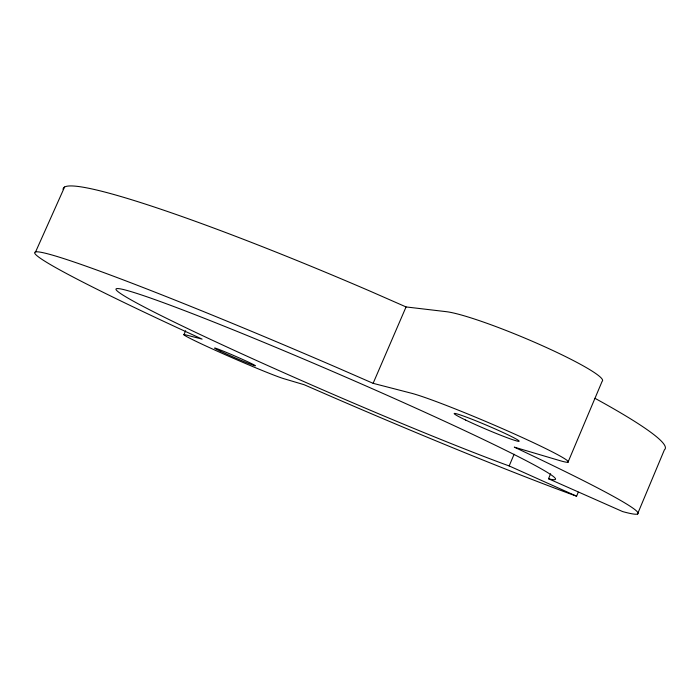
<?xml version="1.0" encoding="UTF-8"?>
<svg xmlns="http://www.w3.org/2000/svg" width="700" height="700" viewBox="0 0 700 700"><rect width="100%" height="100%" fill="white"/><g stroke="black" fill="none" stroke-linecap="round" stroke-linejoin="round"><path stroke-width="1.05" d="M637.525 514.036L664.414 449.794A327.915 27.51 23.4 0 0 595.009 398.335M568.015 462.166L602.14 381.308A87.999 9.292 22.8 0 0 541.327 345.24A87.999 9.292 22.8 0 0 446.46 311.692L406.061 306.933L370.554 291.349A327.915 27.51 23.4 0 0 63.096 189.42M550.62 473.769L548.511 478.748L622.597 511.56A328.764 14.42 23.4 0 0 514.299 447.142L559.457 460.504A88.279 4.874 23.1 0 0 520.319 436.625A88.279 4.874 23.1 0 0 411.434 393.234L373.118 383.329L337.47 367.78A328.764 14.42 23.4 0 0 46.331 253.47A328.764 14.42 23.4 0 0 177.091 327.6L202.107 339.115L185.246 334.757A55.65 1.951 23.5 0 0 221.62 353.106A55.65 1.951 23.5 0 0 283.745 378.665L304.159 384.72L333.716 397.582A328.764 14.42 23.4 0 0 569.616 493.675L576.599 496.186L578.27 492.214M548.511 478.748L551.233 479.404A239.382 10.412 23.4 0 0 301.21 358.015A239.382 10.412 23.4 0 0 144.681 307.239A239.382 10.412 23.4 0 0 504.236 464.153L509.162 465.938L514.124 454.248M373.118 383.329L406.061 306.933M183.899 334.723L185.649 330.741M35.586 251.895L64.575 187.058M509.162 465.938L576.599 496.186M220.334 351.146A22.251 0.779 23.5 0 0 254.599 365.671A22.251 0.779 23.5 0 0 229.959 353.911A22.251 0.779 23.5 0 0 220.334 351.146M465.649 420.053A35.271 1.943 23.1 0 0 518.586 441.332A35.271 1.943 23.1 0 0 475.746 420.744A35.271 1.943 23.1 0 0 465.649 420.053"/></g></svg>
